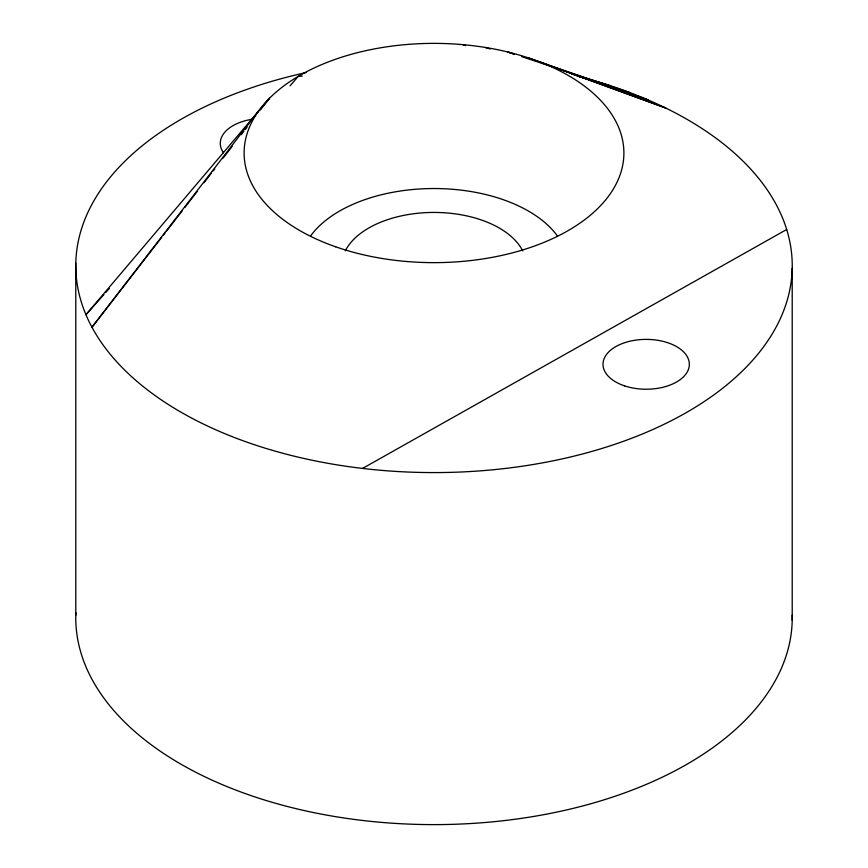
<?xml version="1.0" encoding="UTF-8"?>
<svg xmlns="http://www.w3.org/2000/svg" width="868" height="868" viewBox="0 0 868 868"><rect width="100%" height="100%" fill="white"/><g stroke="black" fill="none" stroke-linecap="round" stroke-linejoin="round"><path stroke-width="1.3" d="M258.935 110.54L91.954 327.247L161.665 237.344M163.325 235.206L164.985 233.069M166.645 230.921L182.41 210.588M184.895 207.376L197.34 191.318M203.98 182.757L211.445 173.123M213.105 170.985L214.765 168.848M223.065 158.139L232.19 146.367M241.326 134.594L243.81 131.383M245.47 129.245L247.13 127.108M260.411 109.976L269.536 98.203L85.943 314.726L103.932 294.556M290.107 85.737L298.31 76.319L302.346 76.058M105.733 292.538L109.325 288.501M362.553 468.427L786.69 229.499M463.013 44.908L465.617 45.613M578.793 76.514L590.5 79.704M485.038 47.415L490.214 48.988M571.643 73.888L610.421 85.748M521.701 56.637L629.658 92.496M571.448 73.758L648.114 99.928L528.927 58.058L665.723 108.023L539.061 61.682M792.213 268.299L792.213 620.327M75.787 263.221L75.787 615.249M310.679 235.836A133.77 77.23 0 0 1 434.26 188.53A133.77 77.23 0 0 1 557.527 236.118M345.301 250.885A92.366 53.328 0 0 1 386.987 219.854L392.065 218.248A92.366 53.328 0 0 1 522.699 250.885M581.582 77.295A358.245 206.834 0 0 1 711.402 396.633A358.245 206.834 0 0 1 143.524 386.803A358.245 206.834 0 0 1 306.22 72.532M792.213 615.13A358.245 206.834 0 0 1 431.852 824.611A358.245 206.834 0 0 1 75.874 612.645M223.499 152.779A43.15 24.912 0 0 1 252.176 119.274M513.986 54.076L507.563 51.939L513.954 54.12M335.656 246.794A189.897 109.639 0 0 0 623.853 155.296A189.897 109.639 0 0 0 342.491 56.941A189.897 109.639 0 0 0 335.656 246.794M624.58 385.88A43.15 24.912 0 0 0 689.333 364.321A43.15 24.912 0 0 0 624.624 342.719A43.15 24.912 0 0 0 624.58 385.88"/></g></svg>
